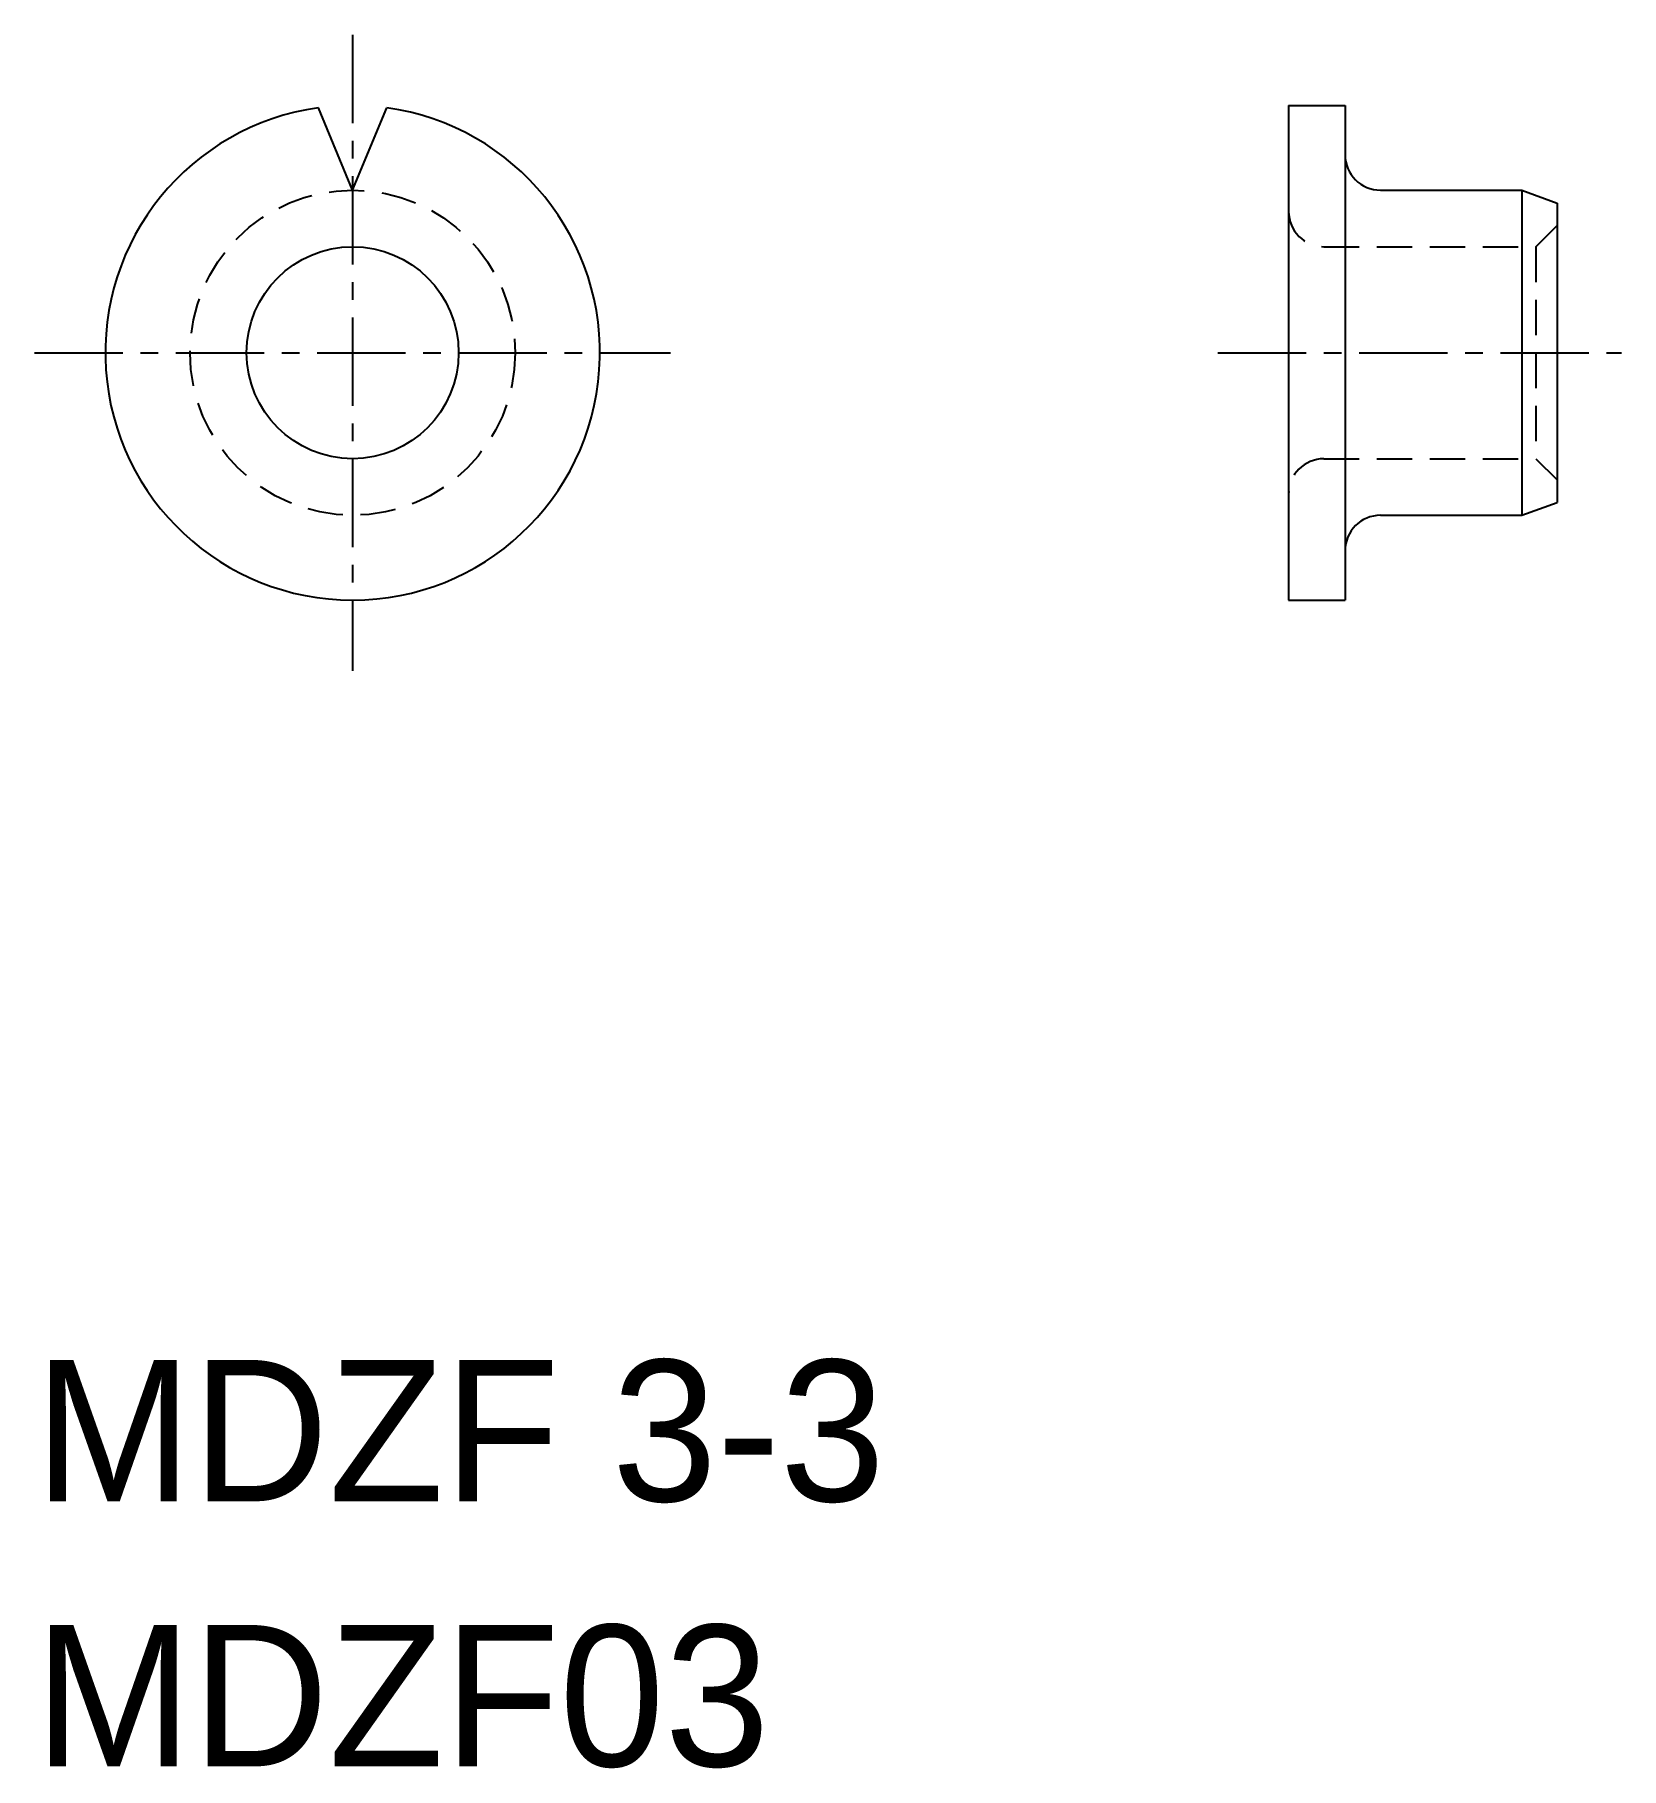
# Model space of a CAD drawing. Extents: x 10 to 32.5, y 10 to 34.5.
import ezdxf

# ---------------------------------------------------------------- set-up
doc = ezdxf.new("R2010")
doc.units = 0
doc.linetypes.add('CENTER', pattern=[2, 1.25, -0.25, 0.25, -0.25])
doc.linetypes.add('DASHED', pattern=[0.75, 0.5, -0.25])
doc.layers.get('0').update_dxf_attribs({"linetype": 'CONTINUOUS'})
doc.layers.add('CENTER', color=1, linetype='CENTER')

msp = doc.modelspace()

# ---------------------------------------------------------------- linework, layer by layer
at = {"color": 7, "linetype": 'CONTINUOUS'}
for p, q in [((14.5, 32.3), (14.017, 33.466)), ((14.5, 32.3), (14.983, 33.466)), ((27.747, 33.5), (27.747, 26.5)), ((27.747, 33.5), (28.547, 33.5)), ((28.547, 33.5), (28.547, 26.5)), ((29.047, 32.3), (31.047, 32.3)), ((31.047, 32.3), (31.047, 27.7)), ((31.047, 32.3), (31.547, 32.118)), ((31.547, 32.118), (31.547, 27.882)), ((27.747, 31.75), (27.747, 31.75)), ((27.747, 30), (27.748, 30)), ((31.047, 27.7), (31.547, 27.882)), ((29.047, 27.7), (31.047, 27.7)), ((27.747, 26.5), (28.547, 26.5))]:
    msp.add_line(p, q, dxfattribs=at)
at = {"color": 3, "linetype": 'DASHED'}
for p, q in [((31.247, 31.5), (31.547, 31.8)), ((28.247, 31.5), (31.247, 31.5)), ((31.247, 31.5), (31.247, 28.5)), ((28.247, 28.5), (31.247, 28.5)), ((31.247, 28.5), (31.547, 28.2))]:
    msp.add_line(p, q, dxfattribs=at)
msp.add_circle((14.5, 30), 2.3, dxfattribs=at)
at = {"color": 7, "linetype": 'CONTINUOUS'}
msp.add_circle((14.5, 30), 1.5, dxfattribs=at)
for centre, radius, start, end in [((14.5, 30), 3.5, 97.935, 82.065), ((29.047, 32.8), 0.5, 180, 270), ((29.047, 27.2), 0.5, 90, 180)]:
    msp.add_arc(centre, radius, start, end, dxfattribs=at)
at = {"color": 3, "linetype": 'DASHED'}
for centre, start, end in [((28.247, 32), 180, 270), ((28.247, 28), 90, 180)]:
    msp.add_arc(centre, 0.5, start, end, dxfattribs=at)
at = {"layer": 'CENTER', "color": 1, "linetype": 'CENTER'}
for p, q in [((14.5, 34.5), (14.5, 25.5)), ((10, 30), (19, 30)), ((26.747, 30), (32.456, 30))]:
    msp.add_line(p, q, dxfattribs=at)

# ---------------------------------------------------------------- texts
at = {"color": 7, "linetype": 'CONTINUOUS'}
for s, p in [('MDZF 3-3', (10, 13.75)), ('MDZF03', (10, 10))]:
    msp.add_text(s, height=2, dxfattribs=at).set_placement(p)

doc.saveas('drawing.dxf')
